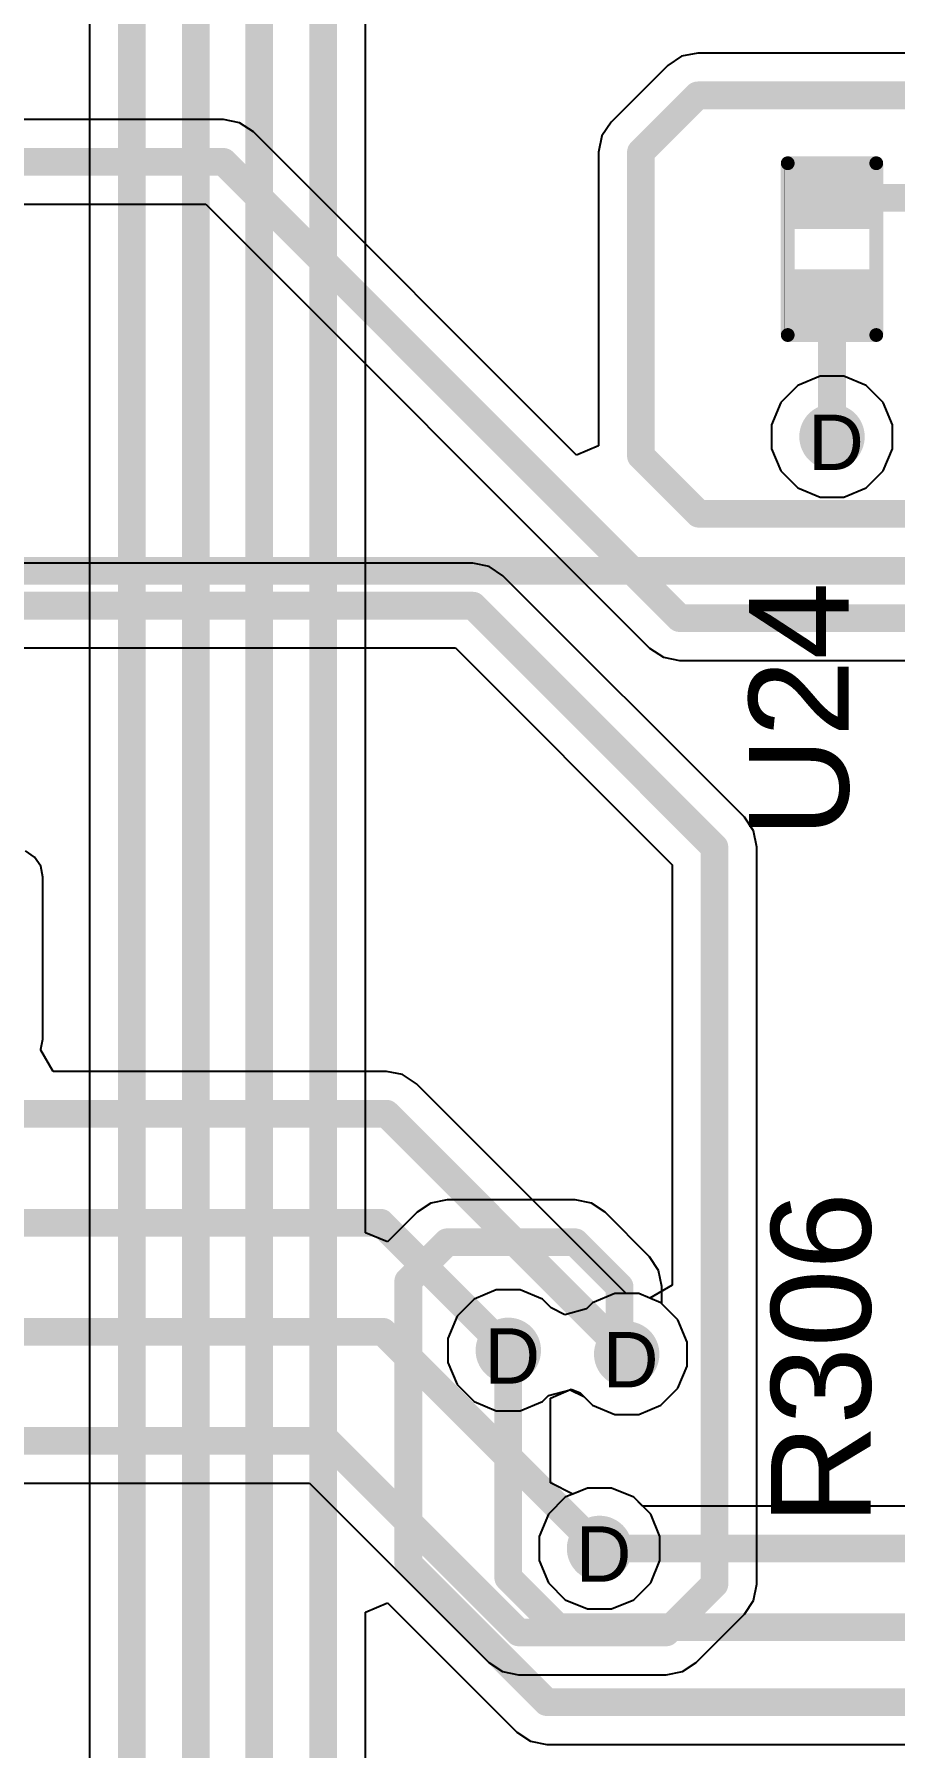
# Model space of a CAD drawing. Header units: inches. Extents: x -11 to 5428, y 0 to 5423.
# Drawn here: x 100.63 to 108.53, y 44.21 to 59.92 of the extents above; entities that cross this region are included whole.
import ezdxf

# ---------------------------------------------------------------- set-up
doc = ezdxf.new("R2010")
doc.units = ezdxf.units.IN
for name, color, linetype in [('Bottom Layer', 5, 'Continuous'), ('Dimension', 6, 'Continuous'), ('Drill Drawing', 1, 'Continuous'), ('GND', 16, 'Continuous'), ('PWR', 76, 'Continuous'), ('Top Layer', 1, 'Continuous'), ('Top Overlay', 2, 'Continuous'), ('Top Paste', 8, 'Continuous'), ('Top Solder', 216, 'Continuous'), ('Via Holes', 16, 'Continuous')]:
    doc.layers.add(name, color=color, linetype=linetype)
doc.styles.add('Arial', font='', dxfattribs={"height": 0.2})
doc.styles.get('Arial').set_extended_font_data('Arial')

# ---------------------------------------------------------------- blocks, each defined once
blk = doc.blocks.new('R___0402_169')
at = {"layer": 'Top Layer'}
for points in [[(-0.699, -0.318), (-0.699, 0.317), (-0.241, 0.317), (-0.241, -0.318)], [(0.241, -0.318), (0.241, 0.317), (0.699, 0.317), (0.699, -0.318)]]:
    blk.add_hatch(color=1, dxfattribs=at).paths.add_polyline_path(points)
at = {"layer": 'Top Paste'}
for points in [[(-0.699, -0.318), (-0.699, 0.317), (-0.241, 0.317), (-0.241, -0.318)], [(0.241, -0.318), (0.241, 0.317), (0.699, 0.317), (0.699, -0.318)]]:
    blk.add_hatch(color=8, dxfattribs=at).paths.add_polyline_path(points)
at = {"layer": 'Top Solder'}
for points in [[(-0.754, -0.373), (-0.754, 0.373), (-0.186, 0.373), (-0.186, -0.373)], [(0.186, -0.373), (0.186, 0.373), (0.754, 0.373), (0.754, -0.373)]]:
    blk.add_hatch(color=216, dxfattribs=at).paths.add_polyline_path(points)
at = {"layer": 'Top Overlay'}
for points in [[(0.787, 0.406, 0.127, 0.127, 0), (-0.787, 0.406, 0.127, 0.127, 0)], [(-0.787, -0.406, 0.127, 0.127, 0), (-0.787, 0.406, 0.127, 0.127, 0)], [(0.787, -0.406, 0.127, 0.127, 0), (0.787, 0.406, 0.127, 0.127, 0)], [(0.787, -0.406, 0.127, 0.127, 0), (-0.787, -0.406, 0.127, 0.127, 0)], [(0.813, -0.432, 0.00323, 0.00323, 0), (-0.813, -0.432, 0.00323, 0.00323, 0)]]:
    blk.add_lwpolyline(points, format="xyseb", dxfattribs=at)
for points in [[(-0.819, 0.406, 0.0635, 0.0635, 1), (-0.756, 0.406, 0.0635, 0.0635, 1)], [(-0.819, 0.406, 0.0635, 0.0635, 1), (-0.756, 0.406, 0.0635, 0.0635, 1)], [(0.756, 0.406, 0.0635, 0.0635, 1), (0.819, 0.406, 0.0635, 0.0635, 1)], [(0.756, 0.406, 0.0635, 0.0635, 1), (0.819, 0.406, 0.0635, 0.0635, 1)], [(-0.819, -0.406, 0.0635, 0.0635, 1), (-0.756, -0.406, 0.0635, 0.0635, 1)], [(-0.819, -0.406, 0.0635, 0.0635, 1), (-0.756, -0.406, 0.0635, 0.0635, 1)], [(-0.814, -0.432, 0.00161, 0.00161, 1), (-0.812, -0.432, 0.00161, 0.00161, 1)], [(0.756, -0.406, 0.0635, 0.0635, 1), (0.819, -0.406, 0.0635, 0.0635, 1)], [(0.756, -0.406, 0.0635, 0.0635, 1), (0.819, -0.406, 0.0635, 0.0635, 1)], [(0.812, -0.432, 0.00161, 0.00161, 1), (0.814, -0.432, 0.00161, 0.00161, 1)]]:
    blk.add_lwpolyline(points, format="xyseb", close=True, dxfattribs=at)

msp = doc.modelspace()

# ---------------------------------------------------------------- hatches: boundary and pattern name
at = {"layer": 'Bottom Layer'}
h = msp.add_hatch(color=5, dxfattribs=at)
edge = h.paths.add_edge_path()
edge.add_arc((107.95, 56.23), 0.3, 0, 360)
h = msp.add_hatch(color=5, dxfattribs=at)
edge = h.paths.add_edge_path()
edge.add_arc((104.981, 47.853), 0.3, 0, 360)
h = msp.add_hatch(color=5, dxfattribs=at)
edge = h.paths.add_edge_path()
edge.add_arc((106.067, 47.819), 0.3, 0, 360)
h = msp.add_hatch(color=5, dxfattribs=at)
edge = h.paths.add_edge_path()
edge.add_arc((105.818, 46.037), 0.3, 0, 360)
at = {"layer": 'GND'}
h = msp.add_hatch(color=16, dxfattribs=at)
edge = h.paths.add_edge_path()
edge.add_arc((107.95, 56.23), 0.3, 0, 360)
h = msp.add_hatch(color=16, dxfattribs=at)
edge = h.paths.add_edge_path()
edge.add_arc((104.981, 47.853), 0.3, 0, 360)
h = msp.add_hatch(color=16, dxfattribs=at)
edge = h.paths.add_edge_path()
edge.add_arc((106.067, 47.819), 0.3, 0, 360)
h = msp.add_hatch(color=16, dxfattribs=at)
edge = h.paths.add_edge_path()
edge.add_arc((105.818, 46.037), 0.3, 0, 360)
at = {"layer": 'PWR'}
h = msp.add_hatch(color=76, dxfattribs=at)
edge = h.paths.add_edge_path()
edge.add_arc((107.95, 56.23), 0.3, 0, 360)
h = msp.add_hatch(color=76, dxfattribs=at)
edge = h.paths.add_edge_path()
edge.add_arc((104.981, 47.853), 0.3, 0, 360)
h = msp.add_hatch(color=76, dxfattribs=at)
edge = h.paths.add_edge_path()
edge.add_arc((106.067, 47.819), 0.3, 0, 360)
h = msp.add_hatch(color=76, dxfattribs=at)
edge = h.paths.add_edge_path()
edge.add_arc((105.818, 46.037), 0.3, 0, 360)
at = {"layer": 'Top Layer'}
h = msp.add_hatch(color=1, dxfattribs=at)
edge = h.paths.add_edge_path()
edge.add_arc((107.95, 56.23), 0.3, 0, 360)
h = msp.add_hatch(color=1, dxfattribs=at)
edge = h.paths.add_edge_path()
edge.add_arc((104.981, 47.853), 0.3, 0, 360)
h = msp.add_hatch(color=1, dxfattribs=at)
edge = h.paths.add_edge_path()
edge.add_arc((106.067, 47.819), 0.3, 0, 360)
h = msp.add_hatch(color=1, dxfattribs=at)
edge = h.paths.add_edge_path()
edge.add_arc((105.818, 46.037), 0.3, 0, 360)
at = {"layer": 'Via Holes'}
h = msp.add_hatch(color=7, dxfattribs=at)
edge = h.paths.add_edge_path()
edge.add_arc((107.95, 56.23), 0.15, 0, 360)
h = msp.add_hatch(color=7, dxfattribs=at)
edge = h.paths.add_edge_path()
edge.add_arc((104.981, 47.853), 0.15, 0, 360)
h = msp.add_hatch(color=7, dxfattribs=at)
edge = h.paths.add_edge_path()
edge.add_arc((106.067, 47.819), 0.15, 0, 360)
h = msp.add_hatch(color=7, dxfattribs=at)
edge = h.paths.add_edge_path()
edge.add_arc((105.818, 46.037), 0.15, 0, 360)

# ---------------------------------------------------------------- linework, layer by layer
at = {"layer": 'Bottom Layer'}
for p, q in [((101.14, 65.345), (101.14, 38.293)), ((103.671, 48.932), (103.671, 64.458)), ((107.84, 56.784), (107.636, 56.7)), ((108.06, 56.784), (107.84, 56.784)), ((108.264, 56.7), (108.06, 56.784)), ((107.636, 56.7), (107.48, 56.544)), ((108.42, 56.544), (108.264, 56.7)), ((107.48, 56.544), (107.396, 56.34)), ((108.504, 56.34), (108.42, 56.544)), ((107.396, 56.34), (107.396, 56.12)), ((108.504, 56.12), (108.504, 56.34)), ((107.396, 56.12), (107.48, 55.916)), ((108.42, 55.916), (108.504, 56.12)), ((107.48, 55.916), (107.636, 55.76)), ((108.264, 55.76), (108.42, 55.916)), ((107.636, 55.76), (107.84, 55.676)), ((107.84, 55.676), (108.06, 55.676)), ((108.06, 55.676), (108.264, 55.76)), ((104.271, 49.203), (104.145, 49.119)), ((104.419, 49.233), (104.271, 49.203)), ((105.594, 49.233), (104.419, 49.233)), ((105.743, 49.203), (105.594, 49.233)), ((105.869, 49.119), (105.743, 49.203)), ((104.145, 49.119), (103.874, 48.848)), ((106.276, 48.712), (105.869, 49.119)), ((103.874, 48.848), (103.671, 48.932)), ((106.36, 48.586), (106.276, 48.712)), ((106.39, 48.437), (106.36, 48.586)), ((106.39, 48.28), (106.39, 48.437)), ((106.537, 48.133), (106.39, 48.28)), ((106.621, 47.929), (106.537, 48.133)), ((106.621, 47.709), (106.621, 47.929)), ((106.537, 47.505), (106.621, 47.709)), ((105.369, 47.414), (105.557, 47.497)), ((105.557, 47.497), (105.639, 47.464)), ((105.639, 47.464), (105.753, 47.349)), ((106.381, 47.349), (106.537, 47.505)), ((105.369, 46.637), (105.369, 47.414)), ((105.753, 47.349), (105.957, 47.265)), ((106.178, 47.265), (106.381, 47.349)), ((105.957, 47.265), (106.178, 47.265)), ((105.573, 46.535), (105.369, 46.637)), ((105.708, 46.591), (105.573, 46.535)), ((105.928, 46.591), (105.708, 46.591)), ((106.132, 46.506), (105.928, 46.591)), ((106.213, 46.425), (106.132, 46.506)), ((121.716, 46.425), (106.213, 46.425)), ((103.671, 45.454), (103.874, 45.538)), ((103.671, 29.144), (103.671, 45.454)), ((103.874, 45.538), (105.059, 44.353)), ((105.059, 44.353), (105.185, 44.269)), ((105.185, 44.269), (105.334, 44.239)), ((105.334, 44.239), (121.041, 44.239))]:
    msp.add_line(p, q, dxfattribs=at)
for points in [[(101.528, 27.028, 0.254, 0.254, 0), (101.528, 65.345, 0.254, 0.254, 0)], [(102.114, 27.274, 0.254, 0.254, 0), (102.114, 65.103, 0.254, 0.254, 0)], [(102.696, 28.705, 0.254, 0.254, 0), (102.696, 64.862, 0.254, 0.254, 0)], [(103.282, 28.983, 0.254, 0.254, 0), (103.282, 64.619, 0.254, 0.254, 0)], [(104.064, 48.489, 0.254, 0.254, 0), (104.419, 48.844, 0.254, 0.254, 0)], [(104.419, 48.844, 0.254, 0.254, 0), (105.594, 48.844, 0.254, 0.254, 0)], [(105.594, 48.844, 0.254, 0.254, 0), (106.001, 48.437, 0.254, 0.254, 0)], [(104.064, 45.898, 0.254, 0.254, 0), (104.064, 48.489, 0.254, 0.254, 0)], [(106.001, 47.885, 0.254, 0.254, 0), (106.001, 48.437, 0.254, 0.254, 0)], [(104.981, 45.768, 0.254, 0.254, 0), (104.981, 47.853, 0.254, 0.254, 0)], [(106.001, 47.885, 0.254, 0.254, 0), (106.067, 47.819, 0.254, 0.254, 0)], [(105.818, 46.037, 0.254, 0.254, 0), (121.716, 46.037, 0.254, 0.254, 0)], [(104.064, 45.898, 0.254, 0.254, 0), (105.334, 44.628, 0.254, 0.254, 0)], [(104.981, 45.768, 0.254, 0.254, 0), (105.435, 45.314, 0.254, 0.254, 0)], [(105.435, 45.314, 0.254, 0.254, 0), (121.483, 45.314, 0.254, 0.254, 0)], [(105.334, 44.628, 0.254, 0.254, 0), (121.201, 44.628, 0.254, 0.254, 0)]]:
    msp.add_lwpolyline(points, format="xyseb", dxfattribs=at)
for points in [[(104.356, 48.844, 0.127, 0.127, 1), (104.483, 48.844, 0.127, 0.127, 1)], [(104.356, 48.844, 0.127, 0.127, 1), (104.483, 48.844, 0.127, 0.127, 1)], [(105.531, 48.844, 0.127, 0.127, 1), (105.658, 48.844, 0.127, 0.127, 1)], [(105.531, 48.844, 0.127, 0.127, 1), (105.658, 48.844, 0.127, 0.127, 1)], [(104, 48.489, 0.127, 0.127, 1), (104.127, 48.489, 0.127, 0.127, 1)], [(104, 48.489, 0.127, 0.127, 1), (104.127, 48.489, 0.127, 0.127, 1)], [(105.938, 48.437, 0.127, 0.127, 1), (106.065, 48.437, 0.127, 0.127, 1)], [(105.938, 48.437, 0.127, 0.127, 1), (106.065, 48.437, 0.127, 0.127, 1)], [(104.917, 47.853, 0.127, 0.127, 1), (105.044, 47.853, 0.127, 0.127, 1)], [(105.938, 47.885, 0.127, 0.127, 1), (106.065, 47.885, 0.127, 0.127, 1)], [(105.938, 47.885, 0.127, 0.127, 1), (106.065, 47.885, 0.127, 0.127, 1)], [(106.004, 47.819, 0.127, 0.127, 1), (106.131, 47.819, 0.127, 0.127, 1)], [(105.755, 46.037, 0.127, 0.127, 1), (105.882, 46.037, 0.127, 0.127, 1)], [(104, 45.898, 0.127, 0.127, 1), (104.127, 45.898, 0.127, 0.127, 1)], [(104, 45.898, 0.127, 0.127, 1), (104.127, 45.898, 0.127, 0.127, 1)], [(104.917, 45.768, 0.127, 0.127, 1), (105.044, 45.768, 0.127, 0.127, 1)], [(104.917, 45.768, 0.127, 0.127, 1), (105.044, 45.768, 0.127, 0.127, 1)], [(105.372, 45.314, 0.127, 0.127, 1), (105.499, 45.314, 0.127, 0.127, 1)], [(105.372, 45.314, 0.127, 0.127, 1), (105.499, 45.314, 0.127, 0.127, 1)], [(105.27, 44.628, 0.127, 0.127, 1), (105.397, 44.628, 0.127, 0.127, 1)], [(105.27, 44.628, 0.127, 0.127, 1), (105.397, 44.628, 0.127, 0.127, 1)]]:
    msp.add_lwpolyline(points, format="xyseb", close=True, dxfattribs=at)
at = {"layer": 'Dimension'}
msp.add_lwpolyline([(0, 55, 0.254, 0.254, 0), (344, 55, 0.254, 0.254, 0)], format="xyseb", dxfattribs=at)
at = {"layer": 'GND'}
for p, q in [((107.84, 56.784), (107.636, 56.7)), ((108.06, 56.784), (107.84, 56.784)), ((108.264, 56.7), (108.06, 56.784)), ((107.636, 56.7), (107.48, 56.544)), ((108.42, 56.544), (108.264, 56.7)), ((107.48, 56.544), (107.396, 56.34)), ((108.504, 56.34), (108.42, 56.544)), ((107.396, 56.34), (107.396, 56.12)), ((108.504, 56.12), (108.504, 56.34)), ((107.396, 56.12), (107.48, 55.916)), ((108.42, 55.916), (108.504, 56.12)), ((107.48, 55.916), (107.636, 55.76)), ((108.264, 55.76), (108.42, 55.916)), ((107.636, 55.76), (107.84, 55.676)), ((107.84, 55.676), (108.06, 55.676)), ((108.06, 55.676), (108.264, 55.76)), ((104.871, 48.407), (104.667, 48.323)), ((105.091, 48.407), (104.871, 48.407)), ((105.295, 48.323), (105.091, 48.407)), ((104.667, 48.323), (104.511, 48.167)), ((105.375, 48.242), (105.295, 48.323)), ((105.501, 48.18), (105.375, 48.242)), ((105.698, 48.233), (105.501, 48.18)), ((105.753, 48.289), (105.698, 48.233)), ((105.957, 48.373), (105.753, 48.289)), ((106.178, 48.373), (105.957, 48.373)), ((106.381, 48.289), (106.178, 48.373)), ((106.537, 48.133), (106.381, 48.289)), ((104.511, 48.167), (104.427, 47.963)), ((106.621, 47.929), (106.537, 48.133)), ((104.427, 47.963), (104.427, 47.743)), ((106.621, 47.709), (106.621, 47.929)), ((104.427, 47.743), (104.511, 47.539)), ((106.537, 47.505), (106.621, 47.709)), ((104.511, 47.539), (104.667, 47.384)), ((105.35, 47.439), (105.547, 47.492)), ((105.547, 47.492), (105.673, 47.43)), ((106.381, 47.349), (106.537, 47.505)), ((104.667, 47.384), (104.871, 47.299)), ((104.871, 47.299), (105.091, 47.299)), ((105.091, 47.299), (105.295, 47.384)), ((105.295, 47.384), (105.35, 47.439)), ((105.673, 47.43), (105.753, 47.349)), ((105.753, 47.349), (105.957, 47.265)), ((106.178, 47.265), (106.381, 47.349)), ((105.957, 47.265), (106.178, 47.265)), ((105.504, 46.506), (105.349, 46.35)), ((105.708, 46.591), (105.504, 46.506)), ((105.928, 46.591), (105.708, 46.591)), ((106.132, 46.506), (105.928, 46.591)), ((106.288, 46.35), (106.132, 46.506)), ((105.349, 46.35), (105.264, 46.147)), ((106.372, 46.147), (106.288, 46.35)), ((105.264, 46.147), (105.264, 45.926)), ((106.372, 45.926), (106.372, 46.147)), ((105.264, 45.926), (105.349, 45.723)), ((106.288, 45.723), (106.372, 45.926)), ((105.349, 45.723), (105.504, 45.567)), ((106.132, 45.567), (106.288, 45.723)), ((105.504, 45.567), (105.708, 45.483)), ((105.928, 45.483), (106.132, 45.567)), ((105.708, 45.483), (105.928, 45.483))]:
    msp.add_line(p, q, dxfattribs=at)
at = {"layer": 'PWR'}
for p, q in [((104.871, 48.407), (104.667, 48.323)), ((105.091, 48.407), (104.871, 48.407)), ((105.295, 48.323), (105.091, 48.407)), ((104.667, 48.323), (104.511, 48.167)), ((105.375, 48.242), (105.295, 48.323)), ((105.501, 48.18), (105.375, 48.242)), ((105.698, 48.233), (105.501, 48.18)), ((105.753, 48.289), (105.698, 48.233)), ((105.957, 48.373), (105.753, 48.289)), ((106.178, 48.373), (105.957, 48.373)), ((106.381, 48.289), (106.178, 48.373)), ((106.537, 48.133), (106.381, 48.289)), ((104.511, 48.167), (104.427, 47.963)), ((106.621, 47.929), (106.537, 48.133)), ((104.427, 47.963), (104.427, 47.743)), ((106.621, 47.709), (106.621, 47.929)), ((104.427, 47.743), (104.511, 47.539)), ((106.537, 47.505), (106.621, 47.709)), ((104.511, 47.539), (104.667, 47.384)), ((105.35, 47.439), (105.547, 47.492)), ((105.547, 47.492), (105.673, 47.43)), ((106.381, 47.349), (106.537, 47.505)), ((104.667, 47.384), (104.871, 47.299)), ((104.871, 47.299), (105.091, 47.299)), ((105.091, 47.299), (105.295, 47.384)), ((105.295, 47.384), (105.35, 47.439)), ((105.673, 47.43), (105.753, 47.349)), ((105.753, 47.349), (105.957, 47.265)), ((106.178, 47.265), (106.381, 47.349)), ((105.957, 47.265), (106.178, 47.265)), ((105.504, 46.506), (105.349, 46.35)), ((105.708, 46.591), (105.504, 46.506)), ((105.928, 46.591), (105.708, 46.591)), ((106.132, 46.506), (105.928, 46.591)), ((106.288, 46.35), (106.132, 46.506)), ((105.349, 46.35), (105.264, 46.147)), ((106.372, 46.147), (106.288, 46.35)), ((105.264, 46.147), (105.264, 45.926)), ((106.372, 45.926), (106.372, 46.147)), ((105.264, 45.926), (105.349, 45.723)), ((106.288, 45.723), (106.372, 45.926)), ((105.349, 45.723), (105.504, 45.567)), ((106.132, 45.567), (106.288, 45.723)), ((105.504, 45.567), (105.708, 45.483)), ((105.928, 45.483), (106.132, 45.567)), ((105.708, 45.483), (105.928, 45.483))]:
    msp.add_line(p, q, dxfattribs=at)
at = {"layer": 'Top Layer'}
for p, q in [((106.569, 59.719), (106.443, 59.634)), ((106.718, 59.748), (106.569, 59.719)), ((108.649, 59.748), (106.718, 59.748)), ((106.443, 59.634), (105.923, 59.114)), ((102.369, 59.139), (91.574, 59.139)), ((102.517, 59.109), (102.369, 59.139)), ((102.643, 59.025), (102.517, 59.109)), ((105.923, 59.114), (105.839, 58.988)), ((105.606, 56.062), (102.643, 59.025)), ((105.839, 58.988), (105.809, 58.839)), ((105.809, 58.839), (105.809, 56.147)), ((94.387, 58.362), (102.208, 58.362)), ((102.208, 58.362), (106.277, 54.292)), ((105.809, 56.147), (105.606, 56.062)), ((104.657, 55.07), (97.022, 55.07)), ((104.805, 55.04), (104.657, 55.07)), ((104.931, 54.956), (104.805, 55.04)), ((107.146, 52.741), (104.931, 54.956)), ((97.022, 54.293), (104.496, 54.293)), ((104.496, 54.293), (106.483, 52.306)), ((106.277, 54.292), (106.403, 54.208)), ((106.403, 54.208), (106.552, 54.179)), ((106.552, 54.179), (114.254, 54.179)), ((107.23, 52.615), (107.146, 52.741)), ((107.26, 52.467), (107.23, 52.615)), ((100.636, 52.375), (100.552, 52.432)), ((100.692, 52.291), (100.636, 52.375)), ((107.26, 45.708), (107.26, 52.467)), ((100.712, 52.192), (100.692, 52.291)), ((100.712, 50.706), (100.712, 52.192)), ((106.483, 52.306), (106.483, 48.452)), ((100.693, 50.606), (100.694, 50.614)), ((100.806, 50.411), (100.693, 50.606)), ((100.694, 50.614), (100.712, 50.706)), ((103.864, 50.411), (100.806, 50.411)), ((104.012, 50.382), (103.864, 50.411)), ((104.138, 50.297), (104.012, 50.382)), ((106.063, 48.373), (104.138, 50.297)), ((106.483, 48.452), (106.28, 48.331)), ((106.178, 48.373), (106.063, 48.373)), ((106.28, 48.331), (106.178, 48.373)), ((98.52, 46.634), (103.159, 46.634)), ((103.159, 46.634), (104.801, 44.992)), ((107.23, 45.559), (107.26, 45.708)), ((106.704, 44.992), (107.146, 45.433)), ((107.146, 45.433), (107.23, 45.559)), ((104.801, 44.992), (104.927, 44.908)), ((106.578, 44.908), (106.704, 44.992)), ((104.927, 44.908), (105.076, 44.878)), ((105.076, 44.878), (106.43, 44.878)), ((106.43, 44.878), (106.578, 44.908))]:
    msp.add_line(p, q, dxfattribs=at)
for points in [[(106.197, 58.839, 0.254, 0.254, 0), (106.718, 59.36, 0.254, 0.254, 0)], [(106.718, 59.36, 0.254, 0.254, 0), (109.22, 59.36, 0.254, 0.254, 0)], [(106.197, 56.054, 0.254, 0.254, 0), (106.197, 58.839, 0.254, 0.254, 0)], [(91.574, 58.75, 0.254, 0.254, 0), (102.369, 58.75, 0.254, 0.254, 0)], [(102.369, 58.75, 0.254, 0.254, 0), (106.552, 54.567, 0.254, 0.254, 0)], [(107.95, 58.42, 0.254, 0.254, 0), (109.22, 58.42, 0.254, 0.254, 0)], [(107.95, 56.23, 0.254, 0.254, 0), (107.95, 57.48, 0.254, 0.254, 0)], [(106.197, 56.054, 0.254, 0.254, 0), (106.727, 55.524, 0.254, 0.254, 0)], [(106.727, 55.524, 0.254, 0.254, 0), (114.3, 55.524, 0.254, 0.254, 0)], [(96.627, 54.681, 0.254, 0.254, 0), (104.657, 54.681, 0.254, 0.254, 0)], [(104.657, 54.681, 0.254, 0.254, 0), (106.871, 52.467, 0.254, 0.254, 0)], [(106.552, 54.567, 0.254, 0.254, 0), (114.415, 54.567, 0.254, 0.254, 0)], [(106.871, 45.708, 0.254, 0.254, 0), (106.871, 52.467, 0.254, 0.254, 0)], [(98.038, 50.023, 0.254, 0.254, 0), (103.864, 50.023, 0.254, 0.254, 0)], [(103.864, 50.023, 0.254, 0.254, 0), (106.067, 47.819, 0.254, 0.254, 0)], [(98.038, 49.023, 0.254, 0.254, 0), (103.811, 49.023, 0.254, 0.254, 0)], [(103.811, 49.023, 0.254, 0.254, 0), (104.981, 47.853, 0.254, 0.254, 0)], [(98.038, 48.023, 0.254, 0.254, 0), (103.832, 48.023, 0.254, 0.254, 0)], [(103.832, 48.023, 0.254, 0.254, 0), (105.818, 46.037, 0.254, 0.254, 0)], [(98.038, 47.023, 0.254, 0.254, 0), (103.32, 47.023, 0.254, 0.254, 0)], [(103.32, 47.023, 0.254, 0.254, 0), (105.076, 45.267, 0.254, 0.254, 0)], [(106.43, 45.267, 0.254, 0.254, 0), (106.871, 45.708, 0.254, 0.254, 0)], [(105.076, 45.267, 0.254, 0.254, 0), (106.43, 45.267, 0.254, 0.254, 0)]]:
    msp.add_lwpolyline(points, format="xyseb", dxfattribs=at)
for points in [[(106.655, 59.36, 0.127, 0.127, 1), (106.782, 59.36, 0.127, 0.127, 1)], [(106.655, 59.36, 0.127, 0.127, 1), (106.782, 59.36, 0.127, 0.127, 1)], [(106.134, 58.839, 0.127, 0.127, 1), (106.261, 58.839, 0.127, 0.127, 1)], [(106.134, 58.839, 0.127, 0.127, 1), (106.261, 58.839, 0.127, 0.127, 1)], [(102.305, 58.75, 0.127, 0.127, 1), (102.432, 58.75, 0.127, 0.127, 1)], [(102.305, 58.75, 0.127, 0.127, 1), (102.432, 58.75, 0.127, 0.127, 1)], [(107.887, 58.42, 0.127, 0.127, 1), (108.014, 58.42, 0.127, 0.127, 1)], [(107.887, 57.48, 0.127, 0.127, 1), (108.014, 57.48, 0.127, 0.127, 1)], [(107.887, 56.23, 0.127, 0.127, 1), (108.014, 56.23, 0.127, 0.127, 1)], [(106.134, 56.054, 0.127, 0.127, 1), (106.261, 56.054, 0.127, 0.127, 1)], [(106.134, 56.054, 0.127, 0.127, 1), (106.261, 56.054, 0.127, 0.127, 1)], [(106.664, 55.524, 0.127, 0.127, 1), (106.791, 55.524, 0.127, 0.127, 1)], [(106.664, 55.524, 0.127, 0.127, 1), (106.791, 55.524, 0.127, 0.127, 1)], [(104.593, 54.681, 0.127, 0.127, 1), (104.72, 54.681, 0.127, 0.127, 1)], [(104.593, 54.681, 0.127, 0.127, 1), (104.72, 54.681, 0.127, 0.127, 1)], [(106.488, 54.567, 0.127, 0.127, 1), (106.615, 54.567, 0.127, 0.127, 1)], [(106.488, 54.567, 0.127, 0.127, 1), (106.615, 54.567, 0.127, 0.127, 1)], [(106.808, 52.467, 0.127, 0.127, 1), (106.935, 52.467, 0.127, 0.127, 1)], [(106.808, 52.467, 0.127, 0.127, 1), (106.935, 52.467, 0.127, 0.127, 1)], [(103.8, 50.023, 0.127, 0.127, 1), (103.927, 50.023, 0.127, 0.127, 1)], [(103.8, 50.023, 0.127, 0.127, 1), (103.927, 50.023, 0.127, 0.127, 1)], [(103.748, 49.023, 0.127, 0.127, 1), (103.875, 49.023, 0.127, 0.127, 1)], [(103.748, 49.023, 0.127, 0.127, 1), (103.875, 49.023, 0.127, 0.127, 1)], [(103.769, 48.023, 0.127, 0.127, 1), (103.896, 48.023, 0.127, 0.127, 1)], [(103.769, 48.023, 0.127, 0.127, 1), (103.896, 48.023, 0.127, 0.127, 1)], [(104.917, 47.853, 0.127, 0.127, 1), (105.044, 47.853, 0.127, 0.127, 1)], [(106.004, 47.819, 0.127, 0.127, 1), (106.131, 47.819, 0.127, 0.127, 1)], [(103.256, 47.023, 0.127, 0.127, 1), (103.383, 47.023, 0.127, 0.127, 1)], [(103.256, 47.023, 0.127, 0.127, 1), (103.383, 47.023, 0.127, 0.127, 1)], [(105.755, 46.037, 0.127, 0.127, 1), (105.882, 46.037, 0.127, 0.127, 1)], [(106.808, 45.708, 0.127, 0.127, 1), (106.935, 45.708, 0.127, 0.127, 1)], [(106.808, 45.708, 0.127, 0.127, 1), (106.935, 45.708, 0.127, 0.127, 1)], [(105.013, 45.267, 0.127, 0.127, 1), (105.14, 45.267, 0.127, 0.127, 1)], [(105.013, 45.267, 0.127, 0.127, 1), (105.14, 45.267, 0.127, 0.127, 1)], [(106.366, 45.267, 0.127, 0.127, 1), (106.493, 45.267, 0.127, 0.127, 1)], [(106.366, 45.267, 0.127, 0.127, 1), (106.493, 45.267, 0.127, 0.127, 1)]]:
    msp.add_lwpolyline(points, format="xyseb", close=True, dxfattribs=at)

# ---------------------------------------------------------------- block references
at = {"rotation": 270}
msp.add_blockref('R___0402_169', (107.95, 57.95), dxfattribs=at)

# ---------------------------------------------------------------- texts
at = {"layer": 'Drill Drawing', "style": 'Arial'}
for p in [(107.73, 55.925), (104.761, 47.548), (105.847, 47.514), (105.598, 45.732)]:
    msp.add_text('D', height=0.508, dxfattribs=at).set_placement(p)
at = {"layer": 'Top Overlay', "style": 'Arial'}
for s, p in [('U24', (108.102, 52.553)), ('R306', (108.305, 46.25))]:
    msp.add_text(s, height=0.9144, rotation=90, dxfattribs=at).set_placement(p)

doc.saveas('drawing.dxf')
